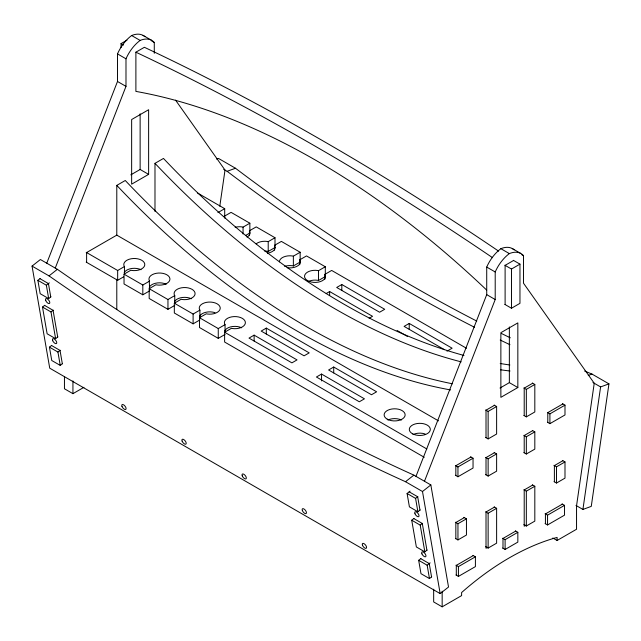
<?xml version="1.0" encoding="UTF-8"?>
<svg xmlns="http://www.w3.org/2000/svg" width="641" height="641" viewBox="0 0 641 641"><rect width="100%" height="100%" fill="white"/><g stroke="black" fill="none" stroke-linecap="round" stroke-linejoin="round"><path stroke-width="0.96" d="M219.791 206.25L225.015 170.089L175.554 100.132M582.917 509.443L600.601 386.932L608.95 383.863L591.266 506.374L582.917 509.443L575.987 505.445M46.769 263.195L117.495 81.471L117.495 53.9A29.069 16.786 -60 0 1 131.645 35.527A29.069 16.786 -60 0 1 144.946 36.721M55.254 268.09L125.989 86.367L125.989 58.804A29.069 16.786 -60 0 1 140.131 40.423A29.069 16.786 -60 0 1 154.281 42.466L154.281 53.299M415.985 476.359L486.719 294.636L486.719 267.073A29.069 16.786 -60 0 1 500.869 248.692A29.069 16.786 -60 0 1 514.17 249.886M424.478 481.263L495.205 299.539L495.205 271.968A29.069 16.786 -60 0 1 509.355 253.596A29.069 16.786 -60 0 1 523.505 255.639L523.505 283.202L594.231 383.254L576.547 505.765L576.547 529.25L557.101 540.475L552.854 538.023M32.05 266.095L40.399 259.517L57.378 269.316A1941.437 902.304 51.8 0 0 413.87 475.133L430.84 484.941L448.524 587.028L440.175 593.606L49.734 368.182L32.05 266.095L49.028 275.894A1941.437 902.304 51.8 0 0 405.513 481.712L422.491 491.511L440.175 593.606M50.911 296.823L48.676 298.586L40.183 293.69L37.875 280.325L40.111 278.563M49.028 275.894L57.378 269.316M48.676 298.586L46.36 285.221L49.341 282.873M57.858 336.918L55.615 338.68L47.13 333.785L42.498 307.055L44.742 305.292M55.615 338.68L50.992 311.951L53.227 310.188M62.481 363.647L60.246 365.41L51.761 360.514L49.445 347.15L51.681 345.387M60.246 365.41L57.93 352.045L60.174 350.282M405.513 481.712L413.87 475.133M420.135 509.996L417.892 511.758L409.407 506.855L407.091 493.49L410.072 491.142M422.491 491.511L430.84 484.941M417.892 511.758L415.584 498.394L417.82 496.631M427.074 550.09L424.839 551.853L416.354 546.949L411.722 520.22L413.958 518.457M424.839 551.853L420.208 525.123L422.451 523.36M431.705 576.82L429.47 578.583L420.985 573.679L418.669 560.314L420.905 558.551M429.47 578.583L427.154 565.218L430.135 562.87M121.037 47.538L121.037 43.612L126.974 40.183M486.711 290.109A781.075 450.952 60 0 0 135.892 91.399L135.892 52.193L144.377 47.29A2797.332 1615.048 60 0 1 498.626 251.144M130.796 174.857L140.131 169.472L148.624 174.368L148.624 109.731L131.645 119.53L131.645 184.167L148.624 174.368M116.79 235.471L116.79 185.393L125.275 180.498A664.789 383.815 60 0 0 452.434 383.783M154.986 211.426L154.986 163.343L163.471 158.439A664.789 383.815 60 0 0 463.98 355.459M86.206 252.322L117.664 270.486L124.458 266.56L124.146 266.127A10.504 6.065 0 0 1 133.376 258.515A10.504 6.065 0 0 1 144.754 265.086A10.504 6.065 0 0 1 131.573 270.414L130.828 270.238L124.034 274.164L124.034 283.963L142.815 294.804L149.609 290.886L149.297 280.646A10.504 6.065 0 0 1 158.527 273.042A10.504 6.065 0 0 1 169.905 279.604A10.504 6.065 0 0 1 156.725 284.933L155.971 284.756L149.177 288.682L149.177 298.482L167.958 309.323L174.753 305.404M217.908 212.604L224.703 208.686L224.703 216.522M86.206 262.121L117.664 280.285L123.609 276.856M124.034 274.164L142.815 285.005L149.609 281.079M235.151 227.307A10.504 6.065 0 0 1 242.314 226.946L243.059 227.13L249.854 223.204L249.854 231.048M249.429 235.704L249.429 230.8L256.224 226.882L275.005 237.723L275.005 245.567M245.607 235.455L249.854 233.004M149.177 288.682L167.958 299.523L174.753 295.605L174.448 295.164A10.504 6.065 0 0 1 183.679 287.561A10.504 6.065 0 0 1 195.056 294.131A10.504 6.065 0 0 1 181.876 299.459L181.123 299.275L174.328 303.201L174.328 313L193.109 323.841L199.904 319.923M256.136 243.844A10.504 6.065 0 0 1 267.457 241.465L268.21 241.649L275.005 237.723M274.572 250.222L274.572 245.319L281.367 241.401L300.148 252.242L300.148 262.041L293.362 265.967L292.608 265.791A10.504 6.065 0 0 0 284.636 266.392M264.741 251.064A10.504 6.065 0 0 1 267.457 251.272L268.21 251.448L275.005 247.522M174.328 303.201L193.109 314.042L199.904 310.124L199.591 309.691A10.504 6.065 0 0 1 208.822 302.079A10.504 6.065 0 0 1 220.2 308.65A10.504 6.065 0 0 1 207.019 313.978L206.274 313.794L199.479 317.72L199.479 327.519L218.26 338.36L225.055 334.442M279.388 261.84A10.504 6.065 0 0 1 292.608 255.983L293.362 256.168L300.148 252.242M299.724 264.741L299.724 259.837L306.518 255.919L325.299 266.76L325.299 276.567L318.505 280.486L317.76 280.309A10.504 6.065 0 0 0 308.289 281.519M64.453 377.028L64.453 388.767L72.938 393.67L83.931 387.324M199.479 317.72L218.26 328.561L225.055 324.642L224.743 324.21A10.504 6.065 0 0 1 233.973 316.598A10.504 6.065 0 0 1 245.351 323.168A10.504 6.065 0 0 1 232.17 328.496L231.417 328.312L224.622 332.238L224.622 342.038L424.254 457.289M466.48 348.271L331.669 270.438L324.875 274.364L325.187 274.797A10.504 6.065 0 0 1 315.957 282.401A10.504 6.065 0 0 1 304.571 275.838A10.504 6.065 0 0 1 317.76 270.51L318.505 270.686L325.299 266.76M254.124 335.139L249.012 338.095L291.903 362.862L297.023 359.905L254.124 335.139L254.124 341.02M266.303 328.112L261.183 331.068L304.082 355.827L309.202 352.879L266.303 328.112L266.303 333.993M326.221 293.514L329.634 291.543L372.533 316.309L369.12 318.281M341.813 284.516L336.693 287.472L379.592 312.239L384.704 309.283L341.813 284.516L341.813 290.397M513.601 260.462L505.108 265.358L505.108 304.563M321.542 374.064L316.422 377.012L359.321 401.779L364.441 398.822L321.542 374.064L321.542 380.922M333.713 367.029L328.601 369.985L371.492 394.752L376.612 391.795L333.713 367.029L333.713 372.91M447.001 351.156L452.121 348.199L409.222 323.441L404.102 326.389L444.429 349.674M504.876 265.222L511.478 269.036L519.963 264.132L519.963 303.337L511.478 308.241L504.876 304.427M500.02 388.029L509.355 382.637L517.84 387.541L517.84 322.896L500.869 332.695L500.869 397.34L517.84 387.541M494.499 405.288L486.014 410.192L486.014 437.691M532.695 383.238L524.21 388.142L524.21 415.64M485.686 410L488.138 411.418L496.623 406.514L496.623 434.021L488.138 438.917L485.686 437.507M523.881 387.949L526.333 389.367L534.818 384.464L534.818 411.971L526.333 416.866L523.881 415.456M470.927 457.017L455.831 465.727L455.831 475.526M562.878 403.926L547.783 412.636L547.783 422.435M455.366 465.454L457.954 466.952L473.042 458.235L473.042 468.042L457.954 476.752L455.366 475.253M547.462 412.451L549.906 413.862L564.993 405.152L564.993 414.951L549.906 423.661L547.462 422.251M494.499 452.69L486.014 457.594L486.014 474.845M532.695 430.64L524.21 435.535L524.21 452.794M485.686 457.402L488.138 458.82L496.623 453.916L496.623 471.167L488.138 476.071L485.686 474.652M523.881 435.351L526.333 436.761L534.818 431.866L534.818 449.117L526.333 454.012L523.881 452.602M464.324 517.607L455.831 522.503L455.831 538.704M562.878 460.711L554.385 465.606L554.385 481.808M455.358 522.231L457.954 523.729L466.448 518.833L466.448 535.035L457.954 539.93L455.511 538.52M553.912 465.334L556.508 466.832L564.993 461.929L564.993 478.13L556.508 483.034L554.064 481.623M494.499 507.087L486.014 511.991L486.014 548.239L487.713 547.254M532.695 485.037L524.21 489.94L524.21 526.181L525.908 525.203M485.686 511.806L488.138 513.217L496.623 508.313L496.623 543.167L488.138 548.071L485.686 546.653M523.881 489.748L526.333 491.166L534.818 486.263L534.818 521.117L526.333 526.013L523.881 524.602M473.282 555.587L456.304 565.386L456.304 575.185M515.725 531.085L502.993 538.432L502.993 548.239M562.405 504.13L545.427 513.93L545.427 523.737M455.975 565.202L458.427 566.612L475.406 556.813L475.406 566.612L458.427 576.411L455.975 575.001M502.664 538.248L505.108 539.658L517.84 532.31L517.84 542.11L505.108 549.457L502.664 548.047M545.098 513.745L547.55 515.156L564.529 505.356L564.529 515.156L547.55 524.955L545.098 523.545M433.669 589.215L433.669 601.939L442.162 606.835L461.608 595.609L461.608 592.54A264.813 152.887 -60 0 1 557.101 537.414L557.101 540.475M216.65 159.12L218.509 158.439L235.487 168.246A1941.437 1303.329 69.8 0 0 476.744 321.077M223.741 169.352L227.13 171.307L235.487 168.246M588.262 375.426L591.972 374.064L608.95 383.863M143.031 35.367L151.524 40.271M512.255 248.54L520.74 253.435M151.733 41L154.281 42.466M521.806 254.653L523.505 255.639M131.645 35.527L140.131 40.423M500.869 248.692L509.355 253.596M513.361 260.326L519.963 264.132M121.037 43.612L123.513 45.046M117.495 53.9L125.989 58.804M486.719 267.073L495.205 271.968M117.495 81.471L125.989 86.367M486.719 294.636L495.205 299.539M592.957 382.517L600.601 386.932M532.367 383.054L534.818 384.464M197.5 192.973L224.703 208.686M249.854 223.204L231.072 212.363L224.278 216.281L224.59 216.714A10.504 6.065 0 0 1 224.943 218.285M562.405 403.654L564.993 405.152M397.051 330.468L407.339 336.413M494.171 405.104L496.623 406.514M532.367 430.448L534.818 431.866M562.397 460.43L564.993 461.929M494.171 452.506L496.623 453.916M438.5 420.873L116.79 235.135L86.615 252.554L86.615 262.361M532.367 484.852L534.818 486.263M562.077 503.946L564.529 505.356M470.598 456.825L473.042 458.235M224.622 332.238L426.842 448.988M494.171 506.903L496.623 508.313M515.396 530.892L517.84 532.31M463.844 517.335L466.448 518.833M39.958 278.675L48.444 283.578L50.759 296.943M409.182 491.847L417.668 496.743L419.983 510.108M37.875 280.325L46.36 285.221M407.091 493.49L415.584 498.394M44.59 305.404L53.075 310.308L57.706 337.038M413.814 518.577L422.299 523.473L426.93 550.21M472.954 555.394L475.406 556.813M42.498 307.055L50.992 311.951M411.722 520.22L420.208 525.123M51.536 345.499L60.022 350.403L62.337 363.767M420.752 558.672L429.246 563.575L431.561 576.94M49.445 347.15L57.93 352.045M418.669 560.314L427.154 565.218M299.724 259.837L300.036 260.278A10.504 6.065 0 0 1 287.168 267.698M274.572 245.319L274.885 245.751A10.504 6.065 0 0 1 267.457 253.179M249.429 230.8L249.734 231.233A10.504 6.065 0 0 1 247.017 237.09M556.508 466.832L556.508 483.034M549.906 413.862L549.906 423.661M547.55 515.156L547.55 524.955M526.333 389.367L526.333 416.866M526.333 436.761L526.333 454.012M526.333 491.166L526.333 526.013M511.478 269.036L511.478 308.241M509.355 326.942L509.355 382.637M505.108 539.658L505.108 549.457M488.138 411.418L488.138 438.917M488.138 458.82L488.138 476.071M488.138 513.217L488.138 548.071M458.427 566.612L458.427 576.411M457.954 466.952L457.954 476.752M457.954 523.729L457.954 539.93M442.162 591.186L442.162 606.835M409.222 323.441L409.222 329.322M329.634 291.543L329.634 295.469M324.875 274.364L324.875 279.26M318.505 270.686L318.505 280.486M293.362 256.168L293.362 265.967M268.21 241.649L268.21 251.448M243.059 227.13L243.059 233.989M225.055 324.642L225.055 332.479M218.26 328.561L218.26 338.36M199.904 310.124L199.904 317.96M193.109 314.042L193.109 323.841M174.753 295.605L174.753 303.441M167.958 299.523L167.958 309.323M142.815 285.005L142.815 294.804M140.131 113.778L140.131 169.472M124.458 266.56L124.458 274.404M117.664 270.486L117.664 280.285M116.79 279.268L116.79 309.595M72.938 380.946L72.938 393.67M224.743 330.868A10.504 6.065 0 0 1 241.641 327.791M149.297 287.312A10.504 6.065 0 0 1 166.195 284.235M124.146 272.794A10.504 6.065 0 0 1 141.044 269.717M174.448 301.831A10.504 6.065 0 0 1 191.347 298.754M199.591 316.35A10.504 6.065 0 0 1 214.991 312.664M387.885 420.023A10.504 6.065 0 0 1 401.386 420.023M413.06 434.558A10.504 6.065 0 0 1 425.063 433.949M135.892 52.193A2797.332 1615.048 60 0 1 492.568 257.698M450.607 389.936A664.789 383.815 60 0 1 116.79 185.393M509.867 364.993A664.789 383.815 60 0 1 500.204 363.487M510.012 371.003A664.789 383.815 60 0 1 500.421 369.761M461.191 361.861A664.789 383.815 60 0 1 154.986 163.343M591.972 374.064A1941.437 1303.329 69.8 0 1 584.648 371.067M510.332 337.815A1941.437 1303.329 69.8 0 1 501.486 333.512M509.948 344.698A1941.437 1303.329 69.8 0 1 500.212 340.034M474.572 327.303A1941.437 1303.329 69.8 0 1 227.13 171.307M412.387 433.693A10.504 6.065 0 0 0 429.959 430.968A10.504 6.065 0 0 0 417.091 423.541A10.504 6.065 0 0 0 412.387 433.693M387.212 419.158A10.504 6.065 0 0 0 404.783 416.434A10.504 6.065 0 0 0 391.915 409.006A10.504 6.065 0 0 0 387.212 419.158M45.767 300.613A3.005 1.394 51.8 0 0 49.501 303.433A3.005 1.394 51.8 0 0 47.698 299.163A3.005 1.394 51.8 0 0 45.767 300.613M52.714 340.708A3.005 1.394 51.8 0 0 56.448 343.528A3.005 1.394 51.8 0 0 54.645 339.257A3.005 1.394 51.8 0 0 52.714 340.708M414.991 513.778A3.005 1.394 51.8 0 0 418.725 516.606A3.005 1.394 51.8 0 0 416.922 512.327A3.005 1.394 51.8 0 0 414.991 513.778M421.938 553.872A3.005 1.394 51.8 0 0 425.664 556.7A3.005 1.394 51.8 0 0 423.869 552.422A3.005 1.394 51.8 0 0 421.938 553.872M362.477 545.251A3.005 1.394 51.8 0 0 366.195 548.279A3.005 1.394 51.8 0 0 364.609 544.065A3.005 1.394 51.8 0 0 362.477 545.251M302.352 510.532A3.005 1.394 51.8 0 0 306.069 513.569A3.005 1.394 51.8 0 0 304.483 509.355A3.005 1.394 51.8 0 0 302.352 510.532M242.234 475.822A3.005 1.394 51.8 0 0 245.952 478.859A3.005 1.394 51.8 0 0 244.365 474.644A3.005 1.394 51.8 0 0 242.234 475.822M182.108 441.112A3.005 1.394 51.8 0 0 185.826 444.149A3.005 1.394 51.8 0 0 184.239 439.926A3.005 1.394 51.8 0 0 182.108 441.112M121.982 406.402A3.005 1.394 51.8 0 0 125.708 409.431A3.005 1.394 51.8 0 0 124.122 405.216A3.005 1.394 51.8 0 0 121.982 406.402"/></g></svg>
